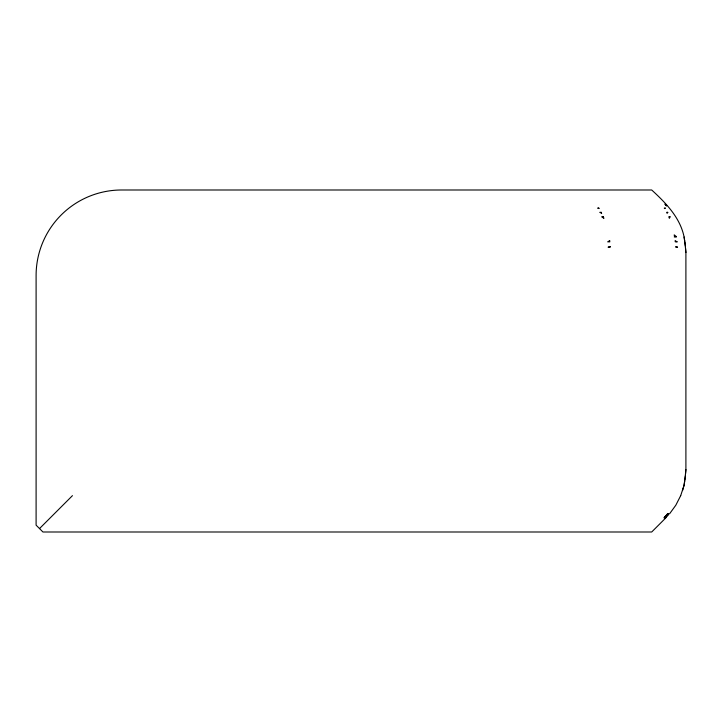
<?xml version="1.0" encoding="UTF-8"?>
<svg xmlns="http://www.w3.org/2000/svg" width="722" height="722" viewBox="0 0 722 722"><rect width="100%" height="100%" fill="white"/><g stroke="black" fill="none" stroke-linecap="round" stroke-linejoin="round"><path stroke-width="1.08" d="M684.862 241.861L685.9 252.538L685.9 469.471L684.862 480.139M685.395 475.888L684.095 485.067L684.709 481.123M685.566 473.749L685.9 469.471M682.552 490.599L684.014 485.437L680.693 495.644M680.693 495.644L675.819 505.21L669.511 513.893M665.17 517.836L668.644 513.893L664.529 517.836L667.57 513.893L663.96 517.836L665.386 517.827L668.202 514.678L664.772 517.827L666 516.257M667.57 513.893L664.321 517.836L665.72 516.257M664.538 517.827L665.864 516.257M664.791 517.836L668.157 513.893M665.016 517.827L667.751 514.678M39.52 528.576L72.453 495.644M665.864 517.827L651.704 531.997L42.941 531.997L36.1 525.156L36.1 275.497A85.503 85.503 0 0 1 121.603 189.994L651.704 189.994C665.657 202.801 679.943 217.331 684.014 236.563M674.267 236.942L676.451 236.942M664.998 204.164L666.46 205.743M665.17 204.164L666.559 205.743M665.377 204.164L666.677 205.743M684.709 240.877L684.095 236.942L685.395 246.112M685.566 248.251L685.9 252.538M670.043 216.79L669.375 218.351L668.752 216.79L670.043 216.79M667.769 212.322L667.119 213.324L666.65 212.322L667.769 212.331M665.242 208.107L664.556 208.577L664.294 208.107L665.242 208.107M609.657 240.661L607.68 241.834L609.819 241.834L609.657 240.661M610.216 246.572L608.077 247.168L610.27 247.168L610.216 246.572M598.827 208.107L597.681 208.107L599.089 208.577L598.827 208.107M601.182 212.331L599.82 212.331L601.652 213.324L601.182 212.331M603.294 216.79L601.742 216.79L603.908 218.351L603.294 216.79M676.27 236.563L674.547 236.563L674.204 234.84L676.27 236.563M677.065 241.834L675.287 241.834L675.124 240.661L677.065 241.834M677.543 247.168L675.738 247.168L675.684 246.572L677.543 247.168"/></g></svg>
